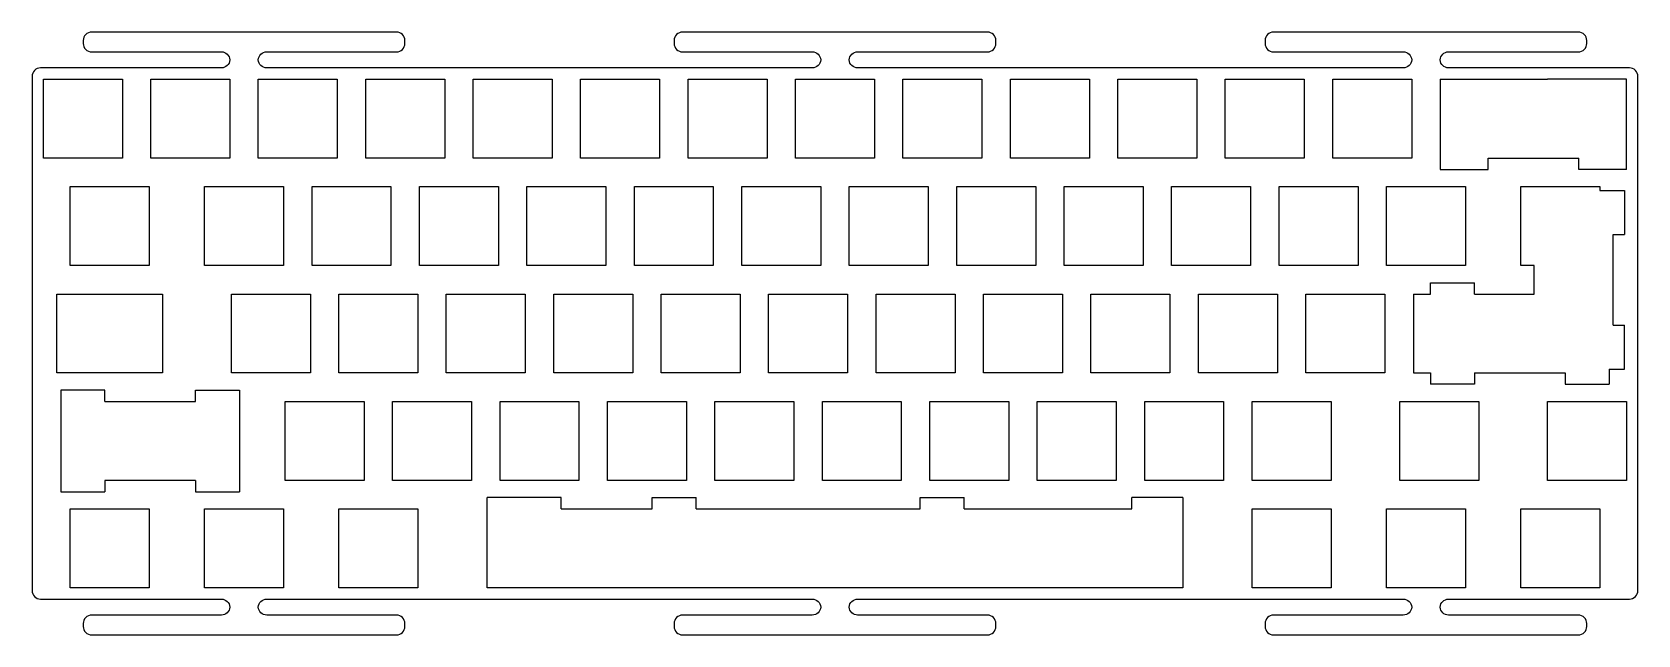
# Model space of a CAD drawing. Extents: x -303 to -18, y 2 to 109.
import ezdxf

# ---------------------------------------------------------------- set-up
doc = ezdxf.new("R2010")
doc.units = 0
doc.header["$MEASUREMENT"] = 0
doc.layers.add('2', color=1, linetype='Continuous')

msp = doc.modelspace()

# ---------------------------------------------------------------- linework, layer by layer
at = {"linetype": 'Continuous'}
msp.add_lwpolyline([(-303.19, 55.76), (-303.19, 10.66), (-303.19, 10.16, 0.414214), (-301.69, 8.66), (-269.63, 8.66, -0.399638), (-268.13, 7.23, -0.399638), (-269.63, 5.81), (-292.63, 5.81, 0.414214), (-294.13, 4.31), (-294.13, 3.81, 0.414214), (-292.63, 2.31), (-265.61, 2.31), (-238.59, 2.31, 0.414214), (-237.09, 3.81), (-237.09, 4.31, 0.414214), (-238.59, 5.81), (-261.59, 5.81, -0.399638), (-263.09, 7.23, -0.399638), (-261.59, 8.66), (-164.86, 8.66, -0.399638), (-163.36, 7.23, -0.399638), (-164.86, 5.81), (-187.86, 5.81, 0.414214), (-189.36, 4.31), (-189.36, 3.81, 0.414214), (-187.86, 2.31), (-160.84, 2.31), (-133.82, 2.31, 0.414214), (-132.32, 3.81), (-132.32, 4.31, 0.414214), (-133.82, 5.81), (-156.82, 5.81, -0.399638), (-158.32, 7.23, -0.399638), (-156.82, 8.66), (-60.09, 8.66, -0.399638), (-58.59, 7.23, -0.399638), (-60.09, 5.81), (-83.09, 5.81, 0.414214), (-84.59, 4.31), (-84.59, 3.81, 0.414214), (-83.09, 2.31), (-56.07, 2.31), (-29.05, 2.31, 0.414214), (-27.55, 3.81), (-27.55, 4.31, 0.414214), (-29.05, 5.81), (-52.05, 5.81, -0.399638), (-53.55, 7.23, -0.399638), (-52.05, 8.66), (-19.99, 8.66, 0.414214), (-18.49, 10.16), (-18.49, 55.76), (-18.49, 101.36, 0.414214), (-19.99, 102.86), (-52.05, 102.86, -0.399638), (-53.55, 104.28, -0.399638), (-52.05, 105.71), (-29.05, 105.71, 0.414214), (-27.55, 107.21), (-27.55, 107.71, 0.414214), (-29.05, 109.21), (-56.07, 109.21), (-83.09, 109.21, 0.414214), (-84.59, 107.71), (-84.59, 107.21, 0.414214), (-83.09, 105.71), (-60.09, 105.71, -0.399638), (-58.59, 104.28, -0.399638), (-60.09, 102.86), (-156.82, 102.86, -0.399638), (-158.32, 104.28, -0.399638), (-156.82, 105.71), (-133.82, 105.71, 0.414214), (-132.32, 107.21), (-132.32, 107.71, 0.414214), (-133.82, 109.21), (-160.84, 109.21), (-187.86, 109.21, 0.414214), (-189.36, 107.71), (-189.36, 107.21, 0.414214), (-187.86, 105.71), (-164.86, 105.71, -0.399638), (-163.36, 104.28, -0.399638), (-164.86, 102.86), (-261.59, 102.86, -0.399638), (-263.09, 104.28, -0.399638), (-261.59, 105.71), (-238.59, 105.71, 0.414214), (-237.09, 107.21), (-237.09, 107.71, 0.414214), (-238.59, 109.21), (-265.61, 109.21), (-292.63, 109.21, 0.414214), (-294.13, 107.71), (-294.13, 107.21, 0.414214), (-292.63, 105.71), (-269.63, 105.71, -0.399638), (-268.13, 104.28, -0.399638), (-269.63, 102.86), (-301.69, 102.86, 0.414214), (-303.19, 101.36), (-303.19, 100.86)], format="xyb", close=True, dxfattribs=at)
at = {"color": 0}
for points in [[(-287.19, 100.86), (-287.19, 86.86), (-301.19, 86.86), (-301.19, 100.86)], [(-268.14, 100.86), (-268.14, 86.86), (-282.14, 86.86), (-282.14, 100.86)], [(-249.09, 100.86), (-249.09, 86.86), (-263.09, 86.86), (-263.09, 100.86)], [(-230.04, 100.86), (-230.04, 86.86), (-244.04, 86.86), (-244.04, 100.86)], [(-210.99, 100.86), (-210.99, 86.86), (-224.99, 86.86), (-224.99, 100.86)], [(-191.94, 100.86), (-191.94, 86.86), (-205.94, 86.86), (-205.94, 100.86)], [(-172.89, 100.86), (-172.89, 86.86), (-186.89, 86.86), (-186.89, 100.86)], [(-153.84, 100.86), (-153.84, 86.86), (-167.84, 86.86), (-167.84, 100.86)], [(-134.79, 100.86), (-134.79, 86.86), (-148.79, 86.86), (-148.79, 100.86)], [(-115.74, 100.86), (-115.74, 86.86), (-129.74, 86.86), (-129.74, 100.86)], [(-96.69, 100.86), (-96.69, 86.86), (-110.69, 86.86), (-110.69, 100.86)], [(-77.64, 100.86), (-77.64, 86.86), (-91.64, 86.86), (-91.64, 100.86)], [(-58.59, 100.86), (-58.59, 86.86), (-72.59, 86.86), (-72.59, 100.86)], [(-282.43, 81.81), (-282.43, 67.81), (-296.43, 67.81), (-296.43, 81.81)], [(-258.61, 81.81), (-258.61, 67.81), (-272.61, 67.81), (-272.61, 81.81)], [(-239.56, 81.81), (-239.56, 67.81), (-253.56, 67.81), (-253.56, 81.81)], [(-220.51, 81.81), (-220.51, 67.81), (-234.51, 67.81), (-234.51, 81.81)], [(-201.46, 81.81), (-201.46, 67.81), (-215.46, 67.81), (-215.46, 81.81)], [(-182.41, 81.81), (-182.41, 67.81), (-196.41, 67.81), (-196.41, 81.81)], [(-163.36, 81.81), (-163.36, 67.81), (-177.36, 67.81), (-177.36, 81.81)], [(-144.31, 81.81), (-144.31, 67.81), (-158.31, 67.81), (-158.31, 81.81)], [(-125.26, 81.81), (-125.26, 67.81), (-139.26, 67.81), (-139.26, 81.81)], [(-106.21, 81.81), (-106.21, 67.81), (-120.21, 67.81), (-120.21, 81.81)], [(-87.16, 81.81), (-87.16, 67.81), (-101.16, 67.81), (-101.16, 81.81)], [(-68.11, 81.81), (-68.11, 67.81), (-82.11, 67.81), (-82.11, 81.81)], [(-49.06, 81.81), (-49.06, 67.81), (-63.06, 67.81), (-63.06, 81.81)], [(-280.05, 62.76), (-280.05, 48.76), (-298.8, 48.76), (-298.8, 62.76)], [(-253.85, 62.76), (-253.85, 48.76), (-267.85, 48.76), (-267.85, 62.76)], [(-234.8, 62.76), (-234.8, 48.76), (-248.8, 48.76), (-248.8, 62.76)], [(-215.75, 62.76), (-215.75, 48.76), (-229.75, 48.76), (-229.75, 62.76)], [(-196.7, 62.76), (-196.7, 48.76), (-210.7, 48.76), (-210.7, 62.76)], [(-177.65, 62.76), (-177.65, 48.76), (-191.65, 48.76), (-191.65, 62.76)], [(-158.6, 62.76), (-158.6, 48.76), (-172.6, 48.76), (-172.6, 62.76)], [(-139.55, 62.76), (-139.55, 48.76), (-153.55, 48.76), (-153.55, 62.76)], [(-120.5, 62.76), (-120.5, 48.76), (-134.5, 48.76), (-134.5, 62.76)], [(-101.45, 62.76), (-101.45, 48.76), (-115.45, 48.76), (-115.45, 62.76)], [(-82.4, 62.76), (-82.4, 48.76), (-96.4, 48.76), (-96.4, 62.76)], [(-63.35, 62.76), (-63.35, 48.76), (-77.35, 48.76), (-77.35, 62.76)], [(-244.33, 43.71), (-244.33, 29.71), (-258.33, 29.71), (-258.33, 43.71)], [(-225.28, 43.71), (-225.28, 29.71), (-239.28, 29.71), (-239.28, 43.71)], [(-206.23, 43.71), (-206.23, 29.71), (-220.23, 29.71), (-220.23, 43.71)], [(-187.18, 43.71), (-187.18, 29.71), (-201.18, 29.71), (-201.18, 43.71)], [(-168.13, 43.71), (-168.13, 29.71), (-182.13, 29.71), (-182.13, 43.71)], [(-149.08, 43.71), (-149.08, 29.71), (-163.08, 29.71), (-163.08, 43.71)], [(-130.03, 43.71), (-130.03, 29.71), (-144.03, 29.71), (-144.03, 43.71)], [(-110.98, 43.71), (-110.98, 29.71), (-124.98, 29.71), (-124.98, 43.71)], [(-91.93, 43.71), (-91.93, 29.71), (-105.93, 29.71), (-105.93, 43.71)], [(-72.88, 43.71), (-72.88, 29.71), (-86.88, 29.71), (-86.88, 43.71)], [(-46.68, 43.71), (-46.68, 29.71), (-60.68, 29.71), (-60.68, 43.71)], [(-20.49, 43.71), (-20.49, 29.71), (-34.49, 29.71), (-34.49, 43.71)], [(-282.43, 24.66), (-282.43, 10.66), (-296.43, 10.66), (-296.43, 24.66)], [(-258.61, 24.66), (-258.61, 10.66), (-272.61, 10.66), (-272.61, 24.66)], [(-234.8, 24.66), (-234.8, 10.66), (-248.8, 10.66), (-248.8, 24.66)], [(-72.88, 24.66), (-72.88, 10.66), (-86.88, 10.66), (-86.88, 24.66)], [(-49.06, 24.66), (-49.06, 10.66), (-63.06, 10.66), (-63.06, 24.66)], [(-25.25, 24.66), (-25.25, 10.66), (-39.25, 10.66), (-39.25, 24.66)]]:
    msp.add_lwpolyline(points, close=True, dxfattribs=at)
at = {"layer": '2'}
for p, q in [((-53.54, 100.86), (-34.49, 100.86)), ((-53.54, 100.86), (-53.54, 84.85)), ((-20.49, 100.86), (-34.49, 100.86)), ((-20.49, 84.85), (-20.49, 100.86)), ((-45.05, 84.85), (-45.05, 86.86)), ((-45.05, 86.86), (-28.98, 86.86)), ((-28.98, 84.85), (-28.98, 86.86)), ((-53.54, 84.85), (-45.05, 84.85)), ((-20.49, 84.85), (-28.98, 84.85)), ((-39.25, 67.81), (-39.25, 81.81)), ((-39.25, 81.81), (-25.25, 81.81)), ((-25.25, 81.81), (-25.25, 81.12)), ((-25.25, 81.12), (-20.87, 81.12)), ((-20.87, 81.12), (-20.87, 73.32)), ((-22.87, 73.32), (-20.87, 73.32)), ((-22.87, 57.25), (-22.87, 73.32)), ((-36.87, 67.81), (-39.25, 67.81)), ((-36.87, 62.76), (-36.87, 67.81)), ((-58.3, 62.76), (-58.3, 48.76)), ((-58.3, 62.76), (-55.23, 62.76)), ((-55.23, 64.76), (-47.43, 64.76)), ((-55.23, 62.76), (-55.23, 64.76)), ((-47.43, 62.76), (-47.43, 64.76)), ((-47.43, 62.76), (-36.87, 62.76)), ((-22.87, 57.25), (-20.87, 57.25)), ((-20.87, 49.45), (-20.87, 57.25)), ((-58.3, 48.76), (-55.23, 48.76)), ((-55.23, 48.76), (-55.23, 46.76)), ((-47.43, 48.76), (-31.36, 48.76)), ((-47.43, 48.76), (-47.43, 46.76)), ((-31.36, 48.76), (-31.36, 46.76)), ((-23.56, 49.45), (-20.87, 49.45)), ((-23.56, 49.45), (-23.56, 46.76)), ((-298.09, 45.7), (-298.09, 27.7)), ((-290.29, 45.7), (-298.09, 45.7)), ((-290.29, 43.71), (-290.29, 45.7)), ((-274.22, 43.71), (-274.22, 45.7)), ((-274.22, 45.7), (-266.42, 45.7)), ((-266.42, 45.7), (-266.42, 27.7)), ((-47.43, 46.76), (-55.23, 46.76)), ((-31.36, 46.76), (-23.56, 46.76)), ((-290.29, 43.71), (-274.22, 43.71)), ((-274.22, 29.71), (-290.29, 29.71)), ((-290.29, 29.71), (-290.29, 27.7)), ((-274.22, 29.71), (-274.22, 27.7)), ((-298.09, 27.7), (-290.29, 27.7)), ((-274.22, 27.7), (-266.42, 27.7)), ((-222.49, 10.66), (-222.49, 26.66)), ((-209.36, 26.66), (-222.49, 26.66)), ((-209.36, 24.66), (-209.36, 26.66)), ((-193.28, 26.66), (-185.48, 26.66)), ((-193.28, 24.66), (-193.28, 26.66)), ((-185.48, 24.66), (-185.48, 26.66)), ((-145.73, 26.66), (-137.93, 26.66)), ((-145.73, 24.66), (-145.73, 26.66)), ((-137.93, 24.66), (-137.93, 26.66)), ((-99.19, 26.66), (-108.19, 26.66)), ((-108.19, 24.66), (-108.19, 26.66)), ((-99.19, 26.66), (-99.19, 10.66)), ((-209.36, 24.66), (-193.28, 24.66)), ((-185.48, 24.66), (-145.73, 24.66)), ((-137.93, 24.66), (-108.19, 24.66)), ((-99.19, 10.66), (-222.49, 10.66))]:
    msp.add_line(p, q, dxfattribs=at)

doc.saveas('drawing.dxf')
